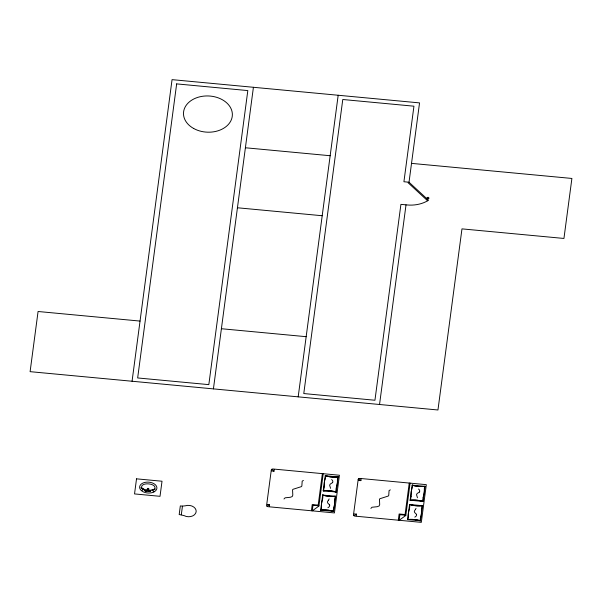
<?xml version="1.0" encoding="UTF-8"?>
<svg xmlns="http://www.w3.org/2000/svg" width="602" height="602" viewBox="0 0 602 602"><rect width="100%" height="100%" fill="white"/><g stroke="black" fill="none" stroke-linecap="round" stroke-linejoin="round"><path stroke-width="0.9" d="M408.291 515.666L408.314 514.296A23.026 17.059 2.7 0 1 408.382 513.393L409.563 504.499A25.841 19.144 2.7 0 0 422.469 505.71L420.474 520.783A23.463 17.375 2.7 0 0 407.562 519.601L408.427 513.092A24.885 18.436 2.7 0 1 408.562 512.34L409.495 508.457M408.291 515.974L408.269 517.193A24.622 18.241 2.7 0 1 408.036 519.157L407.938 519.609M325.614 475.753L325.584 476.212A24.622 18.241 2.7 0 1 325.306 478.169L325.005 479.365M333.207 511.324L333.237 510.865A24.622 18.241 2.7 0 1 333.516 508.908L334.23 506.071A23.026 17.059 2.7 0 0 334.403 505.176L335.577 496.281L322.672 495.07L320.678 510.142A22.748 16.848 2.7 0 1 333.583 511.361L334.441 504.875A24.885 18.436 2.7 0 0 334.509 504.122L334.607 500.157M412.505 485.182L412.475 485.641A24.622 18.241 2.7 0 1 412.197 487.597L411.896 488.794M420.098 520.753L420.121 520.294A24.622 18.241 2.7 0 1 420.407 518.337L420.79 516.84M324.215 486.92L324.312 482.954A24.885 18.436 2.7 0 1 324.38 482.202L325.238 475.715A22.748 16.848 2.7 0 0 338.143 476.934L336.149 492.007A23.463 17.375 2.7 0 0 323.236 490.818L324.418 481.901A23.026 17.059 2.7 0 1 324.591 481.006L324.922 479.659M411.106 496.349L411.204 492.383A24.885 18.436 2.7 0 1 411.271 491.631L412.129 485.144A22.748 16.848 2.7 0 0 425.035 486.356L423.04 501.436A23.463 17.375 2.7 0 0 410.128 500.247L411.309 491.33A23.026 17.059 2.7 0 1 411.482 490.427L411.813 489.087M421.498 509.585L421.4 513.544A24.885 18.436 2.7 0 1 421.332 514.304L421.295 514.605A23.026 17.059 2.7 0 1 421.122 515.5L420.828 516.697M132.064 381.239L172.059 79.645L419.541 102.897L409.021 182.225L408.111 182.76L427.623 200.782L428.526 200.255L409.021 182.225L403.919 181.744L413.943 106.193L342.779 99.503L303.777 393.557L374.941 400.247L400.917 204.364L407.185 204.958A27.918 20.679 2.7 0 0 427.623 200.782M146.549 491.307L147.392 489.479L148.604 489.592L148.957 491.533L146.549 491.307L147.573 489.095L148.536 489.185L148.957 491.533M181.307 514.74L182.451 506.124L185.326 505.8A7.691 5.696 2.7 0 1 196.147 511.775A7.691 5.696 2.7 0 1 184.031 515.59L179.185 514.544L180.329 505.928L182.451 506.124M213.424 388.884L253.419 87.29M269.32 506.402L269.545 504.694L267.228 504.506M271.675 470.975L273.985 471.216L274.211 469.507M298.186 396.853L338.181 95.251M311.415 510.767L312.235 504.559L318.187 505.123M318.104 505.748L322.363 473.623M323.214 473.706L318.917 506.056L312.265 510.85L313.002 505.266L318.947 505.83M356.211 515.831L356.437 514.123L354.119 513.935M358.566 480.396L360.876 480.644L361.102 478.936M379.538 404.499L406.019 204.846M398.306 520.196L399.126 513.988L405.071 514.544M404.988 515.177L409.255 483.052M410.097 483.135L405.808 515.478L399.156 520.271L399.894 514.695L405.838 515.259M322.604 499.028L321.671 502.911A24.885 18.436 2.7 0 0 321.536 503.663L321.498 503.964A23.026 17.059 2.7 0 0 321.423 504.867L321.378 507.764A24.622 18.241 2.7 0 1 321.144 509.728L321.047 510.18M336.217 488.049L337.15 484.166A24.885 18.436 2.7 0 0 337.286 483.414L337.323 483.113A23.026 17.059 2.7 0 0 337.398 482.21L337.444 479.312A24.622 18.241 2.7 0 1 337.677 477.348L337.775 476.897M423.108 497.478L424.041 493.595A24.885 18.436 2.7 0 0 424.177 492.842L424.214 492.541A23.026 17.059 2.7 0 0 424.29 491.631L424.335 488.741A24.622 18.241 2.7 0 1 424.568 486.77L424.658 486.326M328.346 500.254L328.481 500.066A8.94 6.622 2.7 0 0 329.143 498.93M328.21 500.443L327.413 501.917L327.721 503.016A7.675 5.689 2.7 0 0 328.293 503.581L329.49 504.852M415.102 509.871L414.304 511.346L414.612 512.445A7.675 5.689 2.7 0 0 415.184 513.009L416.381 514.281M332.432 482.653L330.927 483.669A7.675 5.689 2.7 0 0 330.22 484.113L329.633 485.22L330.197 487.138A8.94 6.622 2.7 0 1 330.543 488.365M419.323 492.082L417.818 493.098A7.675 5.689 2.7 0 0 417.111 493.542L416.524 494.648L417.088 496.56A8.94 6.622 2.7 0 1 417.434 497.786M141.771 490.457L144.096 489.291M143.118 489.087L143.329 488.952A7.946 5.885 2.7 0 0 145.285 489.697L147.121 490.066M266.995 506.222L269.545 504.694M353.886 515.651L356.437 514.123M426.6 198.472L427.42 197.983M427.209 199.029L428.03 198.547M143.065 489.117L142.817 489.117A3.717 2.754 2.7 0 1 141.32 487.861M151.877 490.02L153.834 491.586M303.431 480.449L302.181 481.156L301.858 485.957A3.228 2.385 2.7 0 1 301.293 486.657L293.061 489.283A2.363 1.746 2.7 0 0 292.564 489.855L292.805 495.122L292.226 496.545L290.337 497.275L285.1 497.824L283.986 498.99M390.322 489.877L389.065 490.585L388.749 495.386A3.228 2.385 2.7 0 1 388.185 496.078L379.952 498.712A2.363 1.746 2.7 0 0 379.456 499.284L379.696 504.551L379.117 505.973L377.228 506.703L371.991 507.253L370.877 508.419M140.876 487.703L141.327 487.853M148.717 490.216L150.605 490.201A7.946 5.885 2.7 0 0 152.682 489.847A4.778 3.537 2.7 0 0 154.323 489.05A1.949 1.445 2.7 0 0 154.857 488.199L154.925 487.688A2.844 2.107 2.7 0 0 154.631 486.514A4.997 3.702 2.7 0 0 153.292 485.272A7.194 5.328 2.7 0 0 151.343 484.414A10.211 7.563 2.7 0 0 146.083 483.918A7.194 5.328 2.7 0 0 143.961 484.392A4.997 3.702 2.7 0 0 142.328 485.355A2.844 2.107 2.7 0 0 141.733 486.446L141.666 486.958A1.949 1.445 2.7 0 0 141.959 487.883A4.778 3.537 2.7 0 0 143.351 488.967M245.398 147.768L330.159 155.73M411.52 163.375L571.9 178.448L563.939 238.452L461.975 228.873L437.955 409.985L30.1 371.66L38.076 311.497L140.04 321.077M237.444 207.773L322.198 215.734M221.401 328.722L306.162 336.691M423.04 501.436L410.135 500.224A25.841 19.144 2.7 0 1 423.04 501.436A19.083 14.139 2.7 0 1 423.146 497.485M422.469 505.71L409.563 504.499A23.463 17.375 2.7 0 0 422.469 505.71A19.083 14.139 2.7 0 0 421.535 509.585M320.678 510.142L333.583 511.361M155.429 489.072L154.955 489.133A3.717 2.754 2.7 0 1 153.209 490.088L152.712 489.84M358.792 478.688L360.876 480.644M271.901 469.259L273.985 471.216M147.505 489.245A0.76 0.564 2.7 0 1 147.603 488.448A0.76 0.564 2.7 0 1 148.671 488.553A0.76 0.564 2.7 0 1 148.559 489.343M336.089 492.007A19.083 14.139 2.7 0 1 336.255 488.056M324.169 486.92A19.083 14.139 2.7 0 1 323.297 490.811M331.627 479.606A3.747 2.777 2.7 0 1 332.567 482.699M334.652 500.157A19.083 14.139 2.7 0 1 335.525 496.266M322.732 495.07A19.083 14.139 2.7 0 1 322.567 499.02M329.633 504.837A3.747 2.777 2.7 0 1 327.902 507.674M320.67 510.172A23.463 17.375 2.7 0 1 333.576 511.384M411.061 496.349A19.083 14.139 2.7 0 1 410.188 500.239M418.518 489.035A3.747 2.777 2.7 0 1 419.459 492.127M409.623 504.491A19.083 14.139 2.7 0 1 409.458 508.449M416.524 514.266A3.747 2.777 2.7 0 1 414.793 517.103M416.027 508.359A8.94 6.622 2.7 0 1 415.357 509.488M144.856 490.75C146.406 492.376 146.166 489.185 144.871 490.69M145.067 490.773L145.917 490.833L145.067 490.773M149.477 491.187C150.936 492.865 150.824 489.561 149.484 491.157M149.687 491.209L150.538 491.285L149.695 491.164M176.657 83.889L137.662 377.951L208.826 384.633L247.821 90.578L176.657 83.889M136.526 478.838L134.532 493.918L160.019 496.311L162.021 481.231L136.526 478.838M271.284 470.102L266.618 505.289A1.708 1.264 2.7 0 0 268.146 506.703L334.426 512.927L339.423 475.234L273.15 469.003A1.708 1.264 2.7 0 0 271.284 470.102M358.175 479.523L353.509 514.71A1.708 1.264 2.7 0 0 355.037 516.132L421.317 522.355L426.314 484.655L360.041 478.432A1.708 1.264 2.7 0 0 358.175 479.523M427.217 197.418C428.872 201.083 430.099 196.365 427.217 197.418M338.143 476.934L325.238 475.715A23.463 17.375 2.7 0 0 338.143 476.934M425.035 486.356L412.129 485.144A23.463 17.375 2.7 0 0 425.035 486.356M336.149 492.007L323.244 490.796A25.841 19.144 2.7 0 1 336.149 492.007M420.474 520.783L407.569 519.571A22.748 16.848 2.7 0 1 420.474 520.783M193.701 128.504A24.449 18.113 2.7 0 0 232.252 116.359A24.449 18.113 2.7 0 0 197.832 97.351A24.449 18.113 2.7 0 0 193.701 128.504M153.834 491.969A7.54 5.584 2.7 0 0 155.963 490.352A6.253 4.628 2.7 0 0 156.497 486.311A7.54 5.584 2.7 0 0 154.849 484.339A8.699 6.449 2.7 0 0 152.276 482.924A10.174 7.54 2.7 0 0 145.564 482.292A8.699 6.449 2.7 0 0 142.682 483.195A7.54 5.584 2.7 0 0 140.552 484.813A6.253 4.628 2.7 0 0 140.018 488.847A7.54 5.584 2.7 0 0 141.673 490.826A8.699 6.449 2.7 0 0 144.247 492.233A10.174 7.54 2.7 0 0 150.951 492.865A8.699 6.449 2.7 0 0 153.834 491.969M322.672 495.07A25.841 19.144 2.7 0 0 335.577 496.281A23.463 17.375 2.7 0 1 322.672 495.07"/></g></svg>
